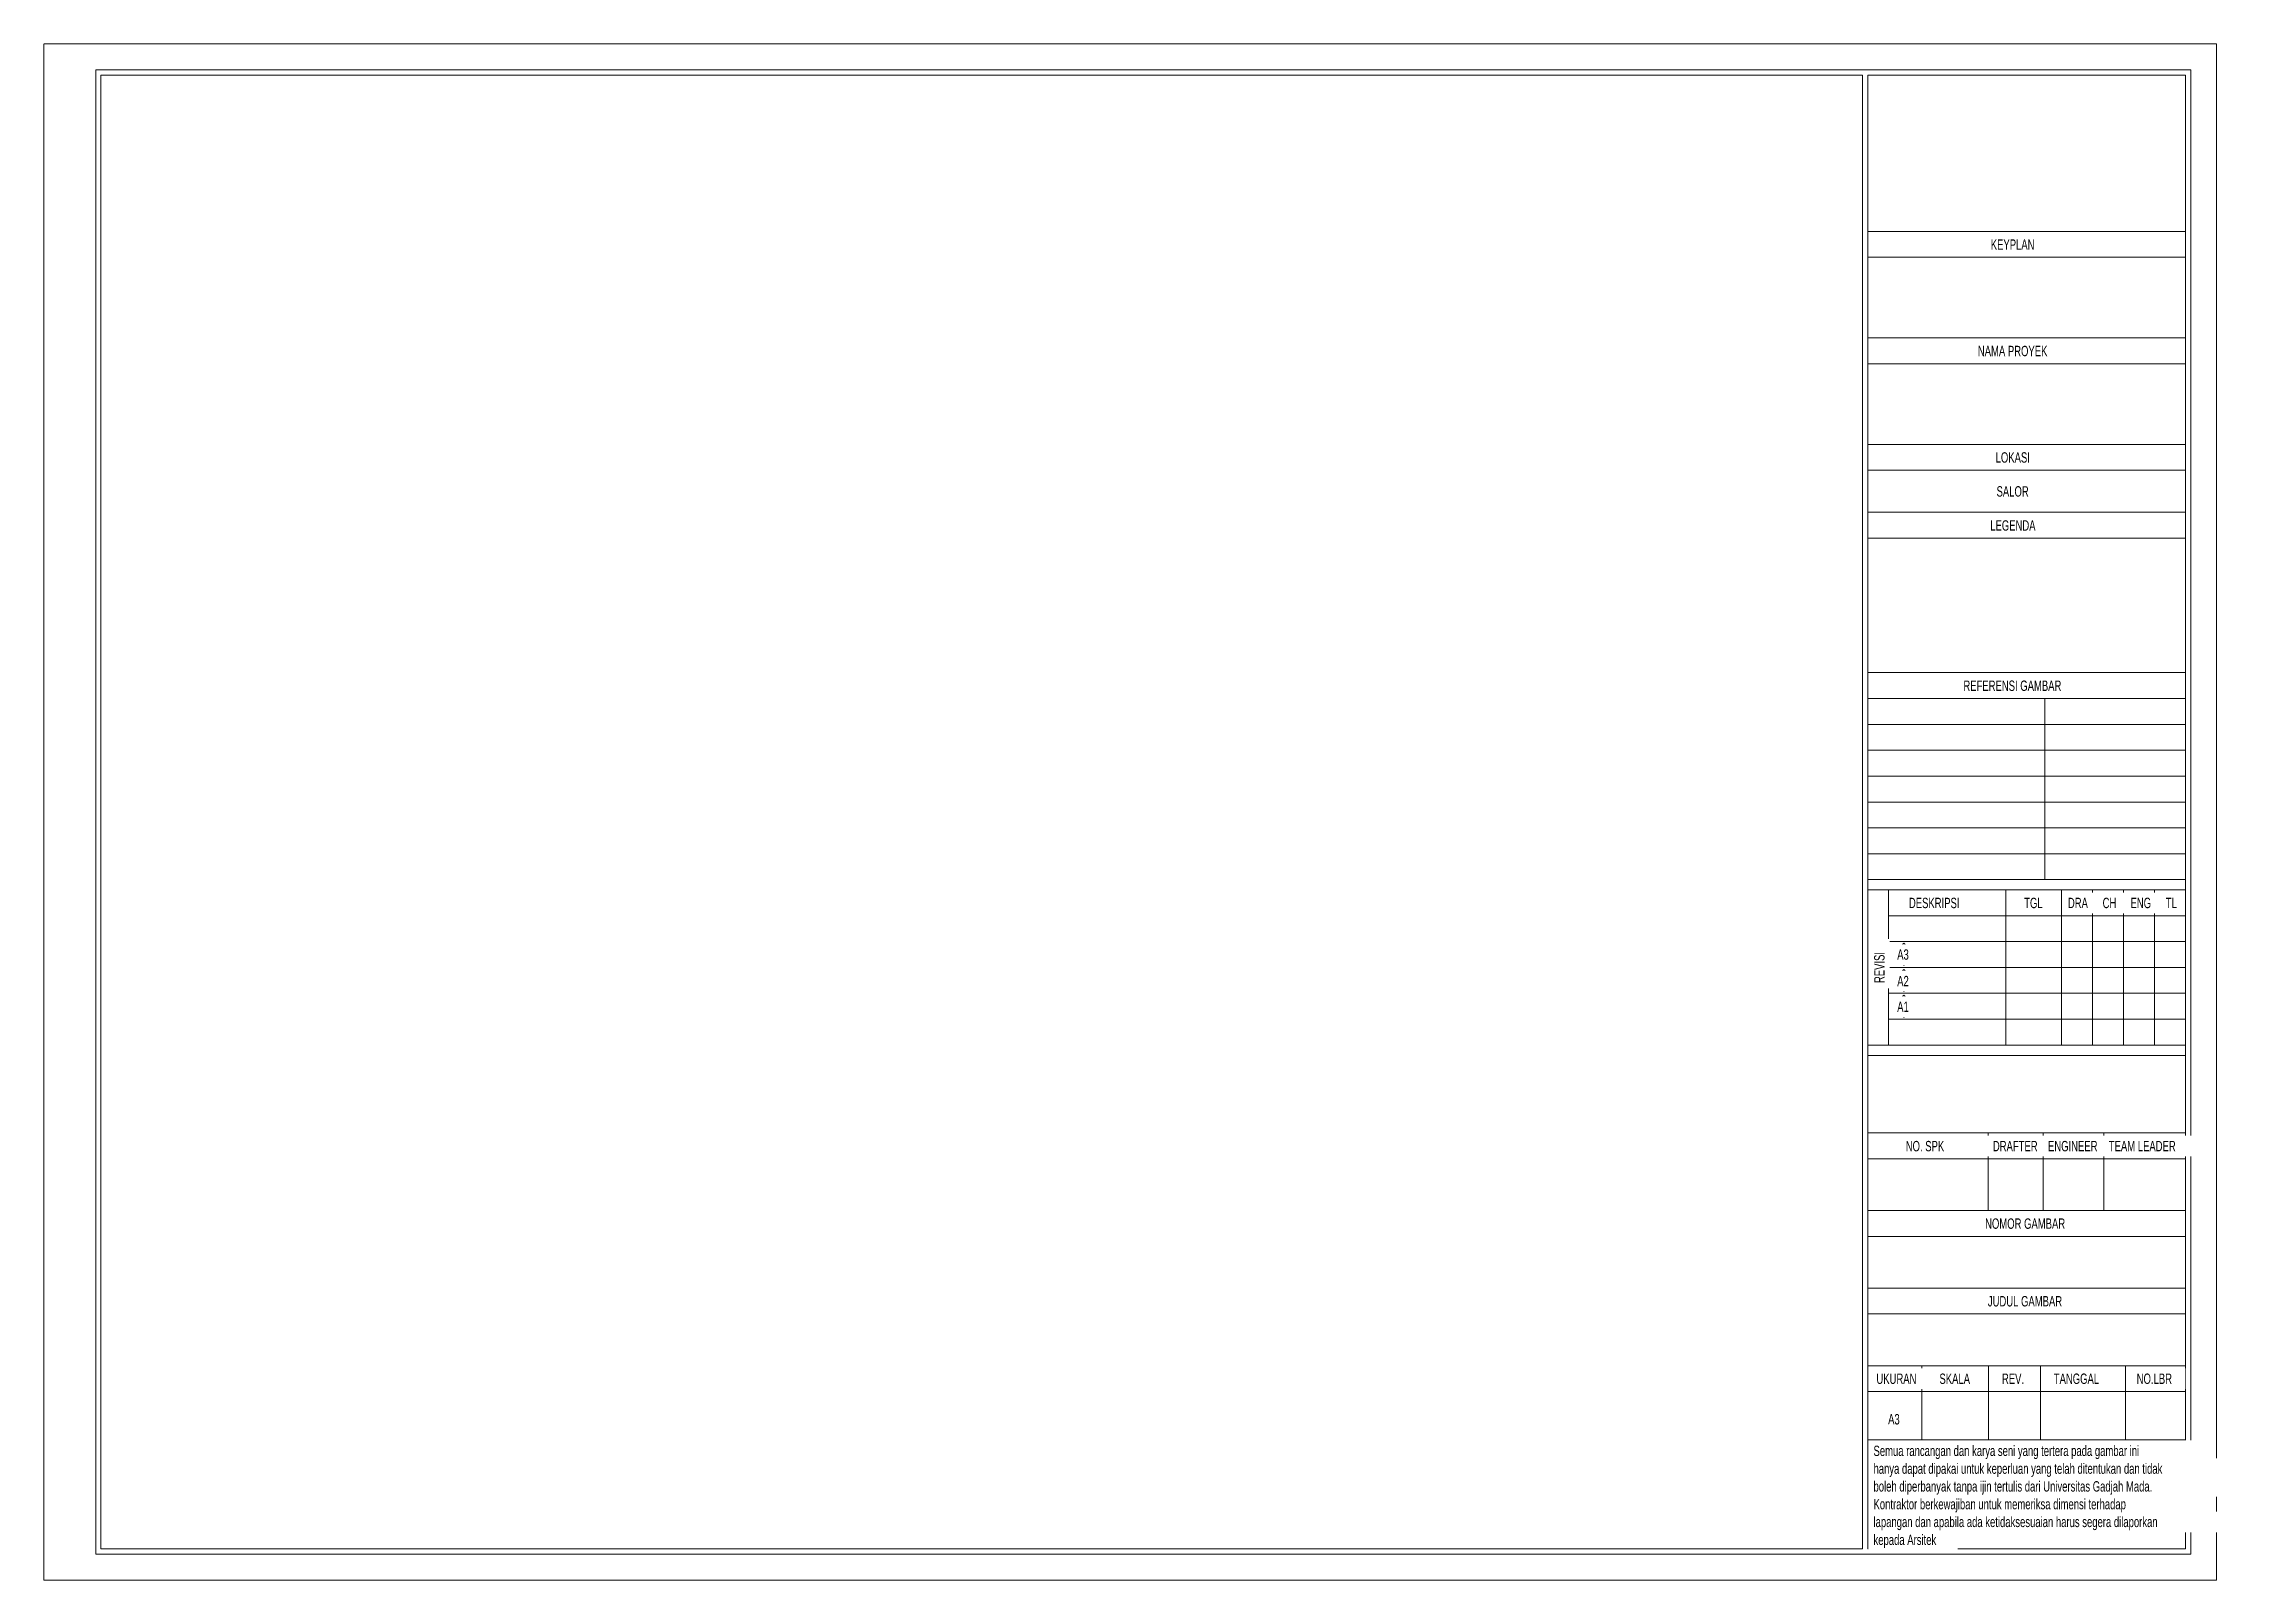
# Paper-space layout 'Layout1' of a CAD drawing. Header units: millimetres, sheet in inches. Extents: x 0 to 16.7, y 0 to 11.7.
import ezdxf

# ---------------------------------------------------------------- set-up
doc = ezdxf.new("R2010")
doc.units = ezdxf.units.MM
doc.header["$MEASUREMENT"] = 0
doc.layers.get('0').update_dxf_attribs({"lineweight": 9})
doc.styles.add('Arial Narrow', font='Arial Narrow.ttf', dxfattribs={"width": 0.8, "height": 2})

psp = doc.layouts.get("Layout1")

# ---------------------------------------------------------------- linework, layer by layer
for p, q in [((16.509, 11.674), (0, 11.674)), ((16.509, 11.674), (0, 11.674)), ((0, 11.674), (0, 0)), ((16.509, 0), (16.509, 11.674)), ((16.509, 0), (16.509, 11.674)), ((0.393, 0.197), (0.393, 11.478)), ((0.393, 11.478), (16.312, 11.478)), ((0.432, 11.438), (13.818, 11.438)), ((0.432, 0.236), (0.432, 11.438)), ((13.818, 11.438), (13.818, 0.236)), ((13.858, 11.438), (13.858, 0.236)), ((16.273, 11.438), (13.858, 11.438)), ((16.273, 0.236), (16.273, 11.438)), ((16.312, 11.478), (16.312, 0.197)), ((13.858, 10.249), (16.273, 10.249)), ((13.858, 10.053), (16.273, 10.053)), ((13.858, 9.441), (16.273, 9.441)), ((13.858, 9.244), (16.273, 9.244)), ((13.858, 8.631), (16.273, 8.631)), ((13.858, 8.435), (16.273, 8.435)), ((13.858, 8.115), (16.273, 8.115)), ((13.858, 7.918), (16.273, 7.918)), ((13.858, 6.896), (16.273, 6.896)), ((13.858, 6.7), (16.273, 6.7)), ((15.205, 5.324), (15.205, 6.7)), ((13.858, 6.503), (16.273, 6.503)), ((13.858, 6.307), (16.273, 6.307)), ((13.858, 6.11), (16.273, 6.11)), ((13.858, 5.913), (16.273, 5.913)), ((13.858, 5.717), (16.273, 5.717)), ((13.858, 5.52), (16.273, 5.52)), ((16.273, 5.324), (13.858, 5.324)), ((13.858, 5.324), (16.273, 5.324)), ((13.858, 5.245), (16.273, 5.245)), ((14.015, 4.066), (14.015, 5.245)), ((14.908, 4.066), (14.908, 5.245)), ((15.33, 4.066), (15.33, 5.245)), ((15.565, 4.066), (15.565, 5.245)), ((15.801, 4.066), (15.801, 5.245)), ((16.037, 4.066), (16.037, 5.245)), ((14.015, 5.049), (16.273, 5.049)), ((14.015, 4.852), (16.273, 4.852)), ((14.133, 4.839), (14.051, 4.755)), ((14.051, 4.755), (14.133, 4.672)), ((14.217, 4.755), (14.133, 4.839)), ((14.133, 4.672), (14.217, 4.755)), ((14.015, 4.656), (16.273, 4.656)), ((14.133, 4.639), (14.051, 4.556)), ((14.051, 4.556), (14.133, 4.473)), ((14.217, 4.556), (14.133, 4.639)), ((14.133, 4.473), (14.217, 4.556)), ((14.015, 4.459), (16.273, 4.459)), ((14.133, 4.444), (14.051, 4.36)), ((14.051, 4.36), (14.133, 4.277)), ((14.217, 4.36), (14.133, 4.444)), ((14.133, 4.277), (14.217, 4.36)), ((14.015, 4.263), (16.273, 4.263)), ((13.858, 4.066), (16.273, 4.066)), ((13.858, 3.987), (16.273, 3.987)), ((13.858, 3.398), (16.273, 3.398)), ((14.773, 3.398), (14.773, 2.808)), ((15.191, 3.398), (15.191, 2.808)), ((15.651, 3.398), (15.651, 2.808)), ((13.858, 3.201), (16.273, 3.201)), ((13.858, 2.808), (16.273, 2.808)), ((13.858, 2.612), (16.273, 2.612)), ((13.858, 2.219), (16.273, 2.219)), ((13.858, 2.022), (16.273, 2.022)), ((13.858, 1.629), (16.273, 1.629)), ((14.27, 1.629), (14.27, 1.066)), ((14.777, 1.629), (14.777, 1.066)), ((15.17, 1.629), (15.17, 1.066)), ((15.816, 1.629), (15.816, 1.066)), ((13.858, 1.433), (16.273, 1.433)), ((13.858, 1.066), (16.273, 1.066)), ((16.312, 0.197), (0.393, 0.197)), ((13.818, 0.236), (0.432, 0.236)), ((13.858, 0.236), (16.273, 0.236)), ((0, 0), (16.509, 0)), ((0, 0), (16.509, 0))]:
    psp.add_line(p, q)

# ---------------------------------------------------------------- viewports
at = {"layer": '0'}
psp.add_viewport(center=(7.125, 5.837), size=(13.386, 11.20237), view_center_point=(6.774, 5.733), view_height=10.55114, dxfattribs=at)

# ---------------------------------------------------------------- next in the draw order: texts
at = {"attachment_point": 1, "style": 'Arial Narrow', "bg_fill": 2}
for s, insert, char_height, width in [('KEYPLAN', (14.793, 10.189), 0.0786, 0.41595), ('NAMA PROYEK', (14.695, 9.38), 0.07861, 0.65544), ('LOKASI', (14.83, 8.571), 0.0786, 0.3252), ('SALOR', (14.837, 8.313), 0.0786, 0.31007), ('LEGENDA', (14.789, 8.054), 0.0786, 0.42604), ('REFERENSI GAMBAR', (14.585, 6.836), 0.07861, 0.92266), ('DESKRIPSI', (14.171, 5.185), 0.0786, 0.47898), ('TGL', (15.047, 5.185), 0.0786, 0.17394), ('NO. SPK', (14.147, 3.337), 0.0786, 0.36301), ('DRAFTER', (14.809, 3.337), 0.0786, 0.42099), ('NOMOR GAMBAR', (14.75, 2.748), 0.07861, 0.74619), ('JUDUL GAMBAR', (14.771, 2.158), 0.07861, 0.69578), ('UKURAN', (13.924, 1.569), 0.0786, 0.3731), ('REV.', (14.878, 1.569), 0.0786, 0.20924), ('TANGGAL', (15.272, 1.569), 0.0786, 0.42604), ('NO.LBR', (15.902, 1.569), 0.0786, 0.33024), ('Semua rancangan dan karya seni yang tertera pada gambar ini ', (13.902, 1.021), 0.07861, 2.56126)]:
    psp.add_mtext(s, dxfattribs=dict(at, insert=insert, char_height=char_height, width=width))
at = {"insert": (13.907, 4.537), "char_height": 0.0786, "width": 0.29495, "attachment_point": 1, "rotation": 90, "style": 'Arial Narrow', "bg_fill": 2}
psp.add_mtext('REVISI', dxfattribs=at)

# ---------------------------------------------------------------- next in the draw order: texts
at = {"attachment_point": 1, "style": 'Arial Narrow', "bg_fill": 2}
for s, insert, char_height, width in [('DRA', (15.379, 5.185), 0.0786, 0.18655), ('A1', (14.082, 4.396), 0.0786, 0.11092), ('ENGINEER', (15.228, 3.337), 0.0786, 0.46385), ('SKALA', (14.403, 1.569), 0.0786, 0.29243), ('A3', (14.013, 1.261), 0.0786, 0.11092), ('hanya dapat dipakai untuk keperluan yang telah ditentukan dan tidak ', (13.902, 0.886), 0.07861, 2.77554)]:
    psp.add_mtext(s, dxfattribs=dict(at, insert=insert, char_height=char_height, width=width))

# ---------------------------------------------------------------- next in the draw order: texts
for s, insert, char_height, width in [('CH', (15.643, 5.185), 0.0786, 0.12605), ('A2', (14.082, 4.591), 0.0786, 0.11092), ('TEAM LEADER', (15.69, 3.337), 0.07861, 0.63275), ('boleh diperbanyak tanpa ijin tertulis dari Universitas Gadjah Mada.', (13.902, 0.751), 0.07861, 2.65958)]:
    psp.add_mtext(s, dxfattribs=dict(at, insert=insert, char_height=char_height, width=width))

# ---------------------------------------------------------------- next in the draw order: texts
for s, insert, char_height, width in [('ENG', (15.855, 5.185), 0.0786, 0.19159), ('A3', (14.082, 4.793), 0.0786, 0.11092), ('Kontraktor berkewajiban untuk memeriksa dimensi terhadap ', (13.902, 0.616), 0.07861, 2.43017)]:
    psp.add_mtext(s, dxfattribs=dict(at, insert=insert, char_height=char_height, width=width))

# ---------------------------------------------------------------- next in the draw order: texts
for s, insert, char_height, width in [('TL', (16.123, 5.185), 0.0786, 0.10588), ('lapangan dan apabila ada ketidaksesuaian harus segera dilaporkan ', (13.902, 0.481), 0.07861, 2.74277)]:
    psp.add_mtext(s, dxfattribs=dict(at, insert=insert, char_height=char_height, width=width))

# ---------------------------------------------------------------- next in the draw order: texts
at = {"insert": (13.902, 0.345), "char_height": 0.07861, "width": 0.59998, "attachment_point": 1, "style": 'Arial Narrow', "bg_fill": 2}
psp.add_mtext('kepada Arsitek', dxfattribs=at)

doc.saveas('drawing.dxf')
